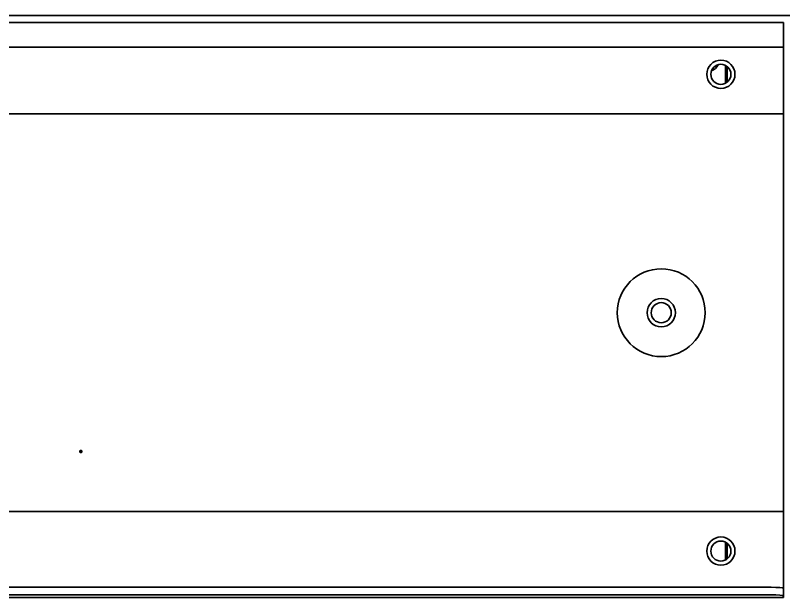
# Model space of a CAD drawing. Header units: inches. Extents: x 786 to 5755, y -850 to 3635.
# Drawn here: x 4066.8 to 4189.2, y 3373.1 to 3466 of the extents above; entities that cross this region are included whole.
import ezdxf

# ---------------------------------------------------------------- set-up
doc = ezdxf.new("R2010")
doc.units = ezdxf.units.IN
doc.layers.add('1', color=7, linetype='Continuous', true_color=0xffffff)

msp = doc.modelspace()

# ---------------------------------------------------------------- linework, layer by layer
at = {"layer": '1', "color": 7, "linetype": 'Continuous', "lineweight": 35}
for p, q in [((3456.24, 3465.95), (4195.24, 3465.95)), ((4189.24, 3464.82), (3461.74, 3464.82)), ((4189.24, 3464.82), (4189.24, 3464.61)), ((4189.24, 3464.61), (4189.24, 3461.07)), ((3461.74, 3460.88), (4189.24, 3460.88)), ((4189.24, 3461.07), (4189.24, 3460.88)), ((4189.24, 3460.88), (4189.24, 3451.25)), ((4179.97, 3455.12), (4179.97, 3457.97)), ((4180.23, 3455.29), (4180.23, 3457.81)), ((4189.24, 3451.25), (4189.24, 3450.25)), ((4189.24, 3450.25), (3462.24, 3450.25)), ((4189.24, 3448.05), (4189.24, 3450.25)), ((4189.24, 3448.05), (4189.24, 3389.05)), ((4189.24, 3386.85), (4189.24, 3389.05)), ((4189.24, 3386.85), (3462.24, 3386.85)), ((4189.24, 3385.85), (4189.24, 3386.85)), ((4189.24, 3385.85), (4189.24, 3375.33)), ((4179.97, 3379.13), (4179.97, 3381.97)), ((4180.23, 3379.29), (4180.23, 3381.8)), ((3464.24, 3374.78), (4187.24, 3374.78)), ((4189.24, 3375.33), (4189.24, 3374.64)), ((3464.24, 3373.58), (4187.24, 3373.58)), ((4189.24, 3374.64), (4189.24, 3373.44)), ((3462.24, 3373.13), (4189.24, 3373.13)), ((4189.24, 3373.13), (4189.24, 3373.44)), ((4189.24, 3373.13), (4189.24, 3373.13))]:
    msp.add_line(p, q, dxfattribs=at)
for centre, radius in [((4179.24, 3456.55), 2.25), ((4179.24, 3456.55), 1.6), ((4169.74, 3418.55), 7), ((4169.74, 3418.55), 2.26), ((4169.74, 3418.55), 1.6), ((4179.24, 3380.55), 2.25), ((4179.24, 3380.55), 1.6)]:
    msp.add_circle(centre, radius, dxfattribs=at)
for centre, major_axis, ratio, start_param, end_param in [((4176.99, 3458.95), (0, 2), 0.999994, 3.523493, 4.265988), ((4187.24, 3374.64), (-2, 0), 0.069756, 3.141593, 4.712389), ((4187.24, 3373.44), (2, 0), 0.069756, 0, 1.570796)]:
    msp.add_ellipse(centre, major_axis=major_axis, ratio=ratio, start_param=start_param, end_param=end_param, dxfattribs=at)
at = {"layer": '1', "color": 163, "linetype": 'Continuous', "lineweight": 70}
msp.add_point((4077.24, 3396.45), dxfattribs=at)
msp.add_point((4077.24, 3396.45), dxfattribs=at)

doc.saveas('drawing.dxf')
